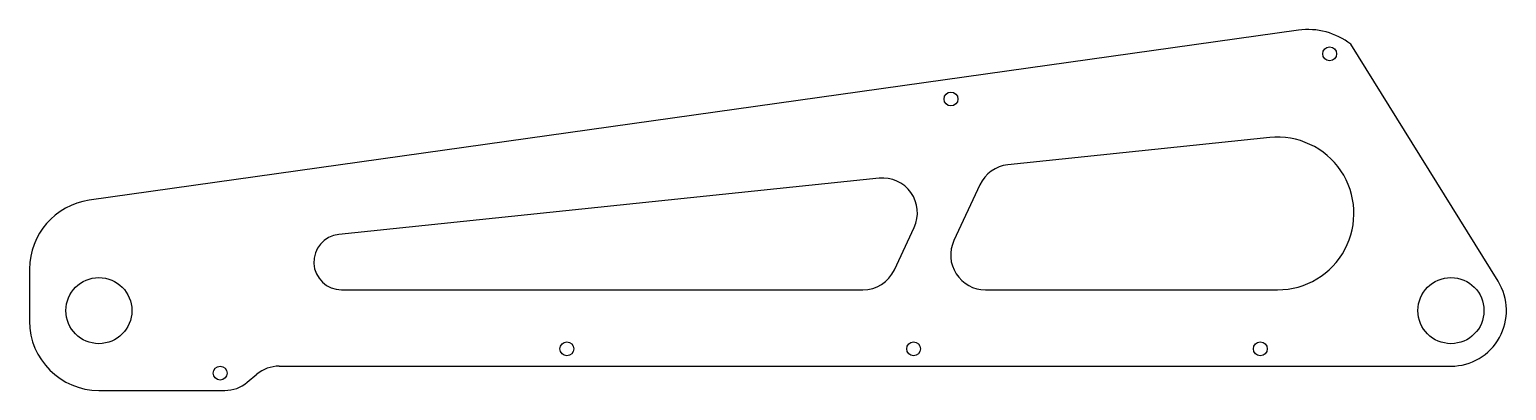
# Model space of a CAD drawing. Header units: millimetres. Extents: x -235 to 191, y -52 to 52.
import ezdxf

# ---------------------------------------------------------------- set-up
doc = ezdxf.new("R2010")
doc.units = ezdxf.units.MM

msp = doc.modelspace()

# ---------------------------------------------------------------- linework, layer by layer
at = {"color": 7, "linetype": 'Continuous', "lineweight": 25}
for p, q in [((131.29, 52.25), (-217.49, 3.23)), ((188.88, -20.12), (146.38, 48.21)), ((123.02, 21.31), (47.45, 13.45)), ((10.34, 9.59), (-145.54, -6.61)), ((39.42, 7.73), (31.93, -8.35)), ((14.74, -16.8), (20.44, -4.58)), ((-234.71, -16.57), (-234.71, -31.57)), ((-144.71, -22.57), (5.68, -22.57)), ((40.99, -22.57), (125.29, -22.57)), ((-162.73, -44.57), (175.29, -44.57)), ((-171.92, -49.23), (-169.15, -46.91)), ((-214.71, -51.57), (-178.35, -51.57))]:
    msp.add_line(p, q, dxfattribs=at)
for centre, radius in [((140.29, 45.43), 2), ((31.06, 32.43), 2), ((-214.71, -28.57), 9.52), ((175.29, -28.57), 9.52), ((-79.71, -39.57), 2), ((20.29, -39.57), 2), ((120.29, -39.57), 2), ((-179.71, -46.57), 2)]:
    msp.add_circle(centre, radius, dxfattribs=at)
for centre, radius, start, end in [((134.07, 32.45), 20, 52, 98), ((125.29, -0.57), 22, 270, 95.9365), ((48.49, 3.51), 10, 95.9365, 155), ((11.38, -0.35), 10, 335, 95.9365), ((-214.71, -16.57), 20, 98, 180), ((-144.71, -14.57), 8, 95.9365, 270), ((40.99, -12.57), 10, 155, 270), ((5.68, -12.57), 10, 270, 335), ((175.29, -28.57), 16, 270, 31.878), ((-214.71, -31.57), 20, 180, 270), ((-162.73, -54.57), 10, 90, 130), ((-178.35, -41.57), 10, 270, 310)]:
    msp.add_arc(centre, radius, start, end, dxfattribs=at)

doc.saveas('drawing.dxf')
